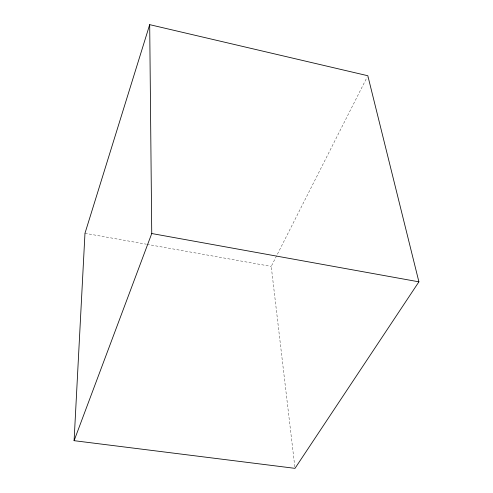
<?xml version="1.0" encoding="UTF-8"?>
<svg xmlns="http://www.w3.org/2000/svg" width="493" height="493" viewBox="0 0 493 493"><rect width="100%" height="100%" fill="white"/><g stroke="black" fill="none" stroke-linecap="round" stroke-linejoin="round"><path stroke-width="0.37" stroke-dasharray="2.46 1.85" d="M294.82 466.822L271.236 266.411L367.131 77.105M84.975 233.288L146.304 244.195M147.062 244.331L271.236 266.411"/><path stroke-width="0.74" d="M74.092 440.68L84.975 233.288L149.693 24.65L367.821 75.737L418.908 281.836L294.999 468.35L74.092 440.68L151.745 233.528L149.693 24.65M151.745 233.528L418.908 281.836"/></g></svg>
